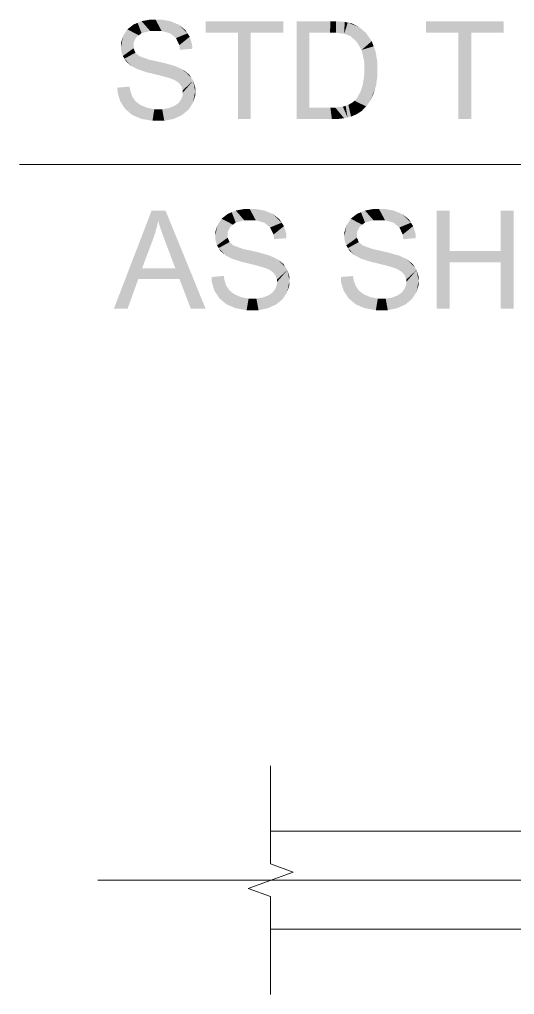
# Model space of a CAD drawing. Header units: millimetres. Extents: x 2 to 579, y 1 to 405.
# Drawn here: x 216.46 to 223.28, y 100.53 to 113.96 of the extents above; entities that cross this region are included whole.
import ezdxf

# ---------------------------------------------------------------- set-up
doc = ezdxf.new("R2010")
doc.units = ezdxf.units.MM
doc.linetypes.add('XKITLINE00', pattern=[0])
doc.layers.add('LinkedObject', color=7, linetype='Continuous', lineweight=0)

# ---------------------------------------------------------------- blocks, each defined once
blk = doc.blocks.new('*A4')
at = {"layer": 'LinkedObject'}
for points in [[(218.263, 113.963), (218.257, 113.805), (218.139, 113.94)], [(218.331, 113.963), (218.257, 113.805), (218.263, 113.963)], [(218.257, 113.805), (218.331, 113.963), (218.338, 113.805)], [(218.331, 113.963), (218.415, 113.805), (218.338, 113.805)], [(218.538, 113.939), (218.331, 113.963), (218.406, 113.963)], [(218.595, 113.915), (218.331, 113.963), (218.538, 113.939)], [(218.533, 113.773), (218.331, 113.963), (218.595, 113.915)], [(218.415, 113.805), (218.331, 113.963), (218.533, 113.773)], [(217.943, 113.827), (218.102, 113.746), (217.914, 113.782)], [(218.028, 113.894), (218.102, 113.746), (217.943, 113.827)], [(218.139, 113.776), (218.028, 113.894), (218.083, 113.917)], [(218.102, 113.746), (218.028, 113.894), (218.139, 113.776)], [(218.139, 113.94), (218.257, 113.805), (218.083, 113.917)], [(218.083, 113.917), (218.257, 113.805), (218.139, 113.776)], [(218.595, 113.915), (218.573, 113.74), (218.533, 113.773)], [(218.653, 113.891), (218.573, 113.74), (218.595, 113.915)], [(218.573, 113.74), (218.653, 113.891), (218.613, 113.707)], [(218.613, 113.707), (218.653, 113.891), (218.771, 113.772)], [(218.771, 113.772), (218.653, 113.891), (218.741, 113.819)], [(219.021, 113.94), (219.465, 113.781), (219.021, 113.781)], [(219.644, 113.781), (219.465, 113.781), (219.021, 113.94)], [(219.644, 113.781), (219.021, 113.94), (220.09, 113.94)], [(219.644, 113.781), (220.09, 113.94), (220.09, 113.781)], [(220.274, 113.94), (220.452, 113.781), (220.274, 112.59)], [(220.736, 113.781), (220.274, 113.94), (220.739, 113.94)], [(220.452, 113.781), (220.274, 113.94), (220.736, 113.781)], [(220.739, 113.94), (220.816, 113.781), (220.736, 113.781)], [(220.817, 113.94), (220.816, 113.781), (220.739, 113.94)], [(220.817, 113.94), (220.931, 113.767), (220.816, 113.781)], [(220.937, 113.931), (220.931, 113.767), (220.817, 113.94)], [(220.979, 113.921), (220.931, 113.767), (220.937, 113.931)], [(220.979, 113.921), (220.967, 113.753), (220.931, 113.767)], [(220.967, 113.753), (220.979, 113.921), (221.017, 113.734)], [(221.136, 113.859), (220.979, 113.921), (221.037, 113.908)], [(221.177, 113.824), (220.979, 113.921), (221.136, 113.859)], [(221.101, 113.658), (220.979, 113.921), (221.177, 113.824)], [(221.017, 113.734), (220.979, 113.921), (221.101, 113.658)], [(221.177, 113.824), (221.136, 113.601), (221.101, 113.658)], [(221.23, 113.779), (221.136, 113.601), (221.177, 113.824)], [(222.057, 113.94), (222.502, 113.781), (222.057, 113.781)], [(222.68, 113.781), (222.502, 113.781), (222.057, 113.94)], [(222.68, 113.781), (222.057, 113.94), (223.127, 113.94)], [(222.68, 113.781), (223.127, 113.94), (223.127, 113.781)], [(217.914, 113.782), (217.856, 113.591), (217.885, 113.738)], [(218.065, 113.716), (217.856, 113.591), (217.914, 113.782)], [(217.885, 113.738), (217.856, 113.591), (217.856, 113.642)], [(218.028, 113.645), (217.856, 113.591), (218.065, 113.716)], [(217.914, 113.782), (218.102, 113.746), (218.065, 113.716)], [(218.771, 113.772), (218.659, 113.61), (218.613, 113.707)], [(218.802, 113.725), (218.659, 113.61), (218.771, 113.772)], [(218.835, 113.619), (218.659, 113.61), (218.802, 113.725)], [(219.465, 112.59), (219.644, 113.781), (219.644, 112.59)], [(219.465, 113.781), (219.644, 113.781), (219.465, 112.59)], [(220.274, 112.59), (220.452, 113.781), (220.452, 112.75)], [(221.31, 113.664), (221.136, 113.601), (221.23, 113.779)], [(222.502, 112.59), (222.68, 113.781), (222.68, 112.59)], [(222.502, 113.781), (222.68, 113.781), (222.502, 112.59)], [(217.856, 113.591), (218.028, 113.645), (218.028, 113.603)], [(218.028, 113.566), (217.856, 113.591), (218.028, 113.603)], [(217.856, 113.591), (218.028, 113.566), (217.856, 113.544)], [(217.856, 113.544), (218.028, 113.566), (217.88, 113.46)], [(217.88, 113.46), (218.028, 113.566), (217.903, 113.423)], [(217.903, 113.423), (218.028, 113.566), (218.054, 113.506)], [(218.838, 113.56), (218.659, 113.61), (218.835, 113.619)], [(218.659, 113.61), (218.838, 113.56), (218.666, 113.546)], [(221.136, 113.601), (221.31, 113.664), (221.171, 113.544)], [(221.171, 113.544), (221.31, 113.664), (221.336, 113.594)], [(221.336, 113.594), (221.206, 113.381), (221.171, 113.544)], [(221.363, 113.523), (221.206, 113.381), (221.336, 113.594)], [(218.054, 113.506), (217.999, 113.322), (217.903, 113.423)], [(217.903, 113.423), (217.999, 113.322), (217.927, 113.385)], [(218.08, 113.483), (217.999, 113.322), (218.054, 113.506)], [(217.999, 113.322), (218.08, 113.483), (218.047, 113.297)], [(218.047, 113.297), (218.08, 113.483), (218.106, 113.459)], [(218.047, 113.297), (218.106, 113.459), (218.084, 113.277)], [(218.084, 113.277), (218.106, 113.459), (218.214, 113.235)], [(218.214, 113.235), (218.106, 113.459), (218.24, 113.411)], [(221.389, 113.363), (221.206, 113.381), (221.363, 113.523)], [(218.214, 113.235), (218.24, 113.411), (218.307, 113.213)], [(218.307, 113.213), (218.24, 113.411), (218.349, 113.387)], [(218.307, 113.213), (218.349, 113.387), (218.4, 113.19)], [(218.4, 113.19), (218.349, 113.387), (218.458, 113.362)], [(218.4, 113.19), (218.458, 113.362), (218.52, 113.157)], [(218.52, 113.157), (218.458, 113.362), (218.547, 113.147)], [(218.547, 113.147), (218.458, 113.362), (218.59, 113.131)], [(218.607, 113.319), (218.59, 113.131), (218.458, 113.362)], [(218.648, 113.301), (218.59, 113.131), (218.607, 113.319)], [(218.59, 113.131), (218.648, 113.301), (218.651, 113.091)], [(218.651, 113.091), (218.648, 113.301), (218.707, 113.273)], [(221.389, 113.273), (221.206, 113.381), (221.389, 113.363)], [(221.206, 113.381), (221.389, 113.273), (221.206, 113.275)], [(218.651, 113.091), (218.707, 113.273), (218.669, 113.067)], [(218.669, 113.067), (218.707, 113.273), (218.688, 113.043)], [(218.707, 113.273), (218.822, 113.163), (218.688, 113.043)], [(218.688, 113.043), (218.822, 113.163), (218.707, 112.988)], [(218.822, 113.163), (218.707, 113.273), (218.794, 113.205)], [(218.707, 112.988), (218.822, 113.163), (218.85, 113.121)], [(221.206, 113.199), (221.389, 113.196), (221.188, 113.069)], [(221.188, 113.069), (221.389, 113.196), (221.353, 113)], [(221.389, 113.273), (221.206, 113.199), (221.206, 113.275)], [(221.389, 113.196), (221.206, 113.199), (221.389, 113.273)], [(221.353, 113), (221.389, 113.196), (221.371, 113.059)], [(217.981, 112.988), (217.806, 113.024), (217.975, 113.039)], [(217.806, 113.024), (217.88, 112.781), (217.808, 112.956)], [(217.981, 112.988), (217.88, 112.781), (217.806, 113.024)], [(218.707, 112.988), (218.85, 113.121), (218.707, 112.956)], [(218.707, 112.956), (218.85, 113.121), (218.707, 112.925)], [(218.85, 113.121), (218.878, 112.971), (218.707, 112.925)], [(218.878, 112.971), (218.85, 113.121), (218.878, 113.025)], [(221.17, 113.015), (221.353, 113), (221.152, 112.962)], [(221.353, 113), (221.17, 113.015), (221.188, 113.069)], [(217.808, 112.956), (217.88, 112.781), (217.845, 112.835)], [(218.009, 112.904), (217.88, 112.781), (217.981, 112.988)], [(217.88, 112.781), (218.009, 112.904), (217.915, 112.728)], [(217.915, 112.728), (218.009, 112.904), (218.012, 112.647)], [(218.031, 112.872), (218.012, 112.647), (218.009, 112.904)], [(218.688, 112.867), (218.878, 112.971), (218.847, 112.816)], [(218.707, 112.925), (218.878, 112.971), (218.688, 112.867)], [(218.847, 112.816), (218.878, 112.971), (218.878, 112.917)], [(221.261, 112.803), (221.071, 112.844), (221.103, 112.876)], [(221.103, 112.876), (221.353, 113), (221.261, 112.803)], [(221.152, 112.962), (221.353, 113), (221.103, 112.876)], [(221.261, 112.803), (221.353, 113), (221.289, 112.842)], [(221.289, 112.842), (221.353, 113), (221.335, 112.941)], [(218.052, 112.839), (218.012, 112.647), (218.031, 112.872)], [(218.052, 112.839), (218.074, 112.621), (218.012, 112.647)], [(218.12, 112.787), (218.074, 112.621), (218.052, 112.839)], [(218.074, 112.621), (218.12, 112.787), (218.136, 112.594)], [(218.166, 112.767), (218.136, 112.594), (218.12, 112.787)], [(218.212, 112.747), (218.136, 112.594), (218.166, 112.767)], [(218.212, 112.747), (218.289, 112.567), (218.136, 112.594)], [(218.315, 112.727), (218.289, 112.567), (218.212, 112.747)], [(218.513, 112.742), (218.64, 112.62), (218.423, 112.727)], [(218.552, 112.757), (218.786, 112.721), (218.513, 112.742)], [(218.697, 112.647), (218.513, 112.742), (218.786, 112.721)], [(218.64, 112.62), (218.513, 112.742), (218.697, 112.647)], [(218.591, 112.772), (218.786, 112.721), (218.552, 112.757)], [(218.65, 112.814), (218.817, 112.768), (218.591, 112.772)], [(218.591, 112.772), (218.817, 112.768), (218.786, 112.721)], [(218.669, 112.841), (218.847, 112.816), (218.65, 112.814)], [(218.817, 112.768), (218.65, 112.814), (218.847, 112.816)], [(218.688, 112.867), (218.847, 112.816), (218.669, 112.841)], [(220.452, 112.75), (220.761, 112.59), (220.274, 112.59)], [(220.74, 112.75), (220.761, 112.59), (220.452, 112.75)], [(220.74, 112.75), (220.822, 112.59), (220.761, 112.59)], [(220.807, 112.75), (220.822, 112.59), (220.74, 112.75)], [(220.977, 112.613), (220.807, 112.75), (220.912, 112.762)], [(220.93, 112.602), (220.807, 112.75), (220.977, 112.613)], [(220.822, 112.59), (220.807, 112.75), (220.93, 112.602)], [(220.95, 112.774), (220.977, 112.613), (220.912, 112.762)], [(220.988, 112.787), (220.977, 112.613), (220.95, 112.774)], [(220.977, 112.613), (220.988, 112.787), (221.025, 112.625)], [(221.138, 112.681), (220.988, 112.787), (221.049, 112.822)], [(221.105, 112.659), (220.988, 112.787), (221.138, 112.681)], [(221.025, 112.625), (220.988, 112.787), (221.105, 112.659)], [(221.071, 112.844), (221.172, 112.703), (221.049, 112.822)], [(221.049, 112.822), (221.172, 112.703), (221.138, 112.681)], [(221.233, 112.765), (221.071, 112.844), (221.261, 112.803)], [(221.172, 112.703), (221.071, 112.844), (221.233, 112.765)], [(218.315, 112.727), (218.38, 112.567), (218.289, 112.567)], [(218.373, 112.727), (218.38, 112.567), (218.315, 112.727)], [(218.373, 112.727), (218.452, 112.567), (218.38, 112.567)], [(218.423, 112.727), (218.452, 112.567), (218.373, 112.727)], [(218.423, 112.727), (218.64, 112.62), (218.452, 112.567)], [(218.452, 112.567), (218.64, 112.62), (218.582, 112.594)], [(218.277, 111.33), (218.295, 110.93), (217.758, 109.98)], [(218.295, 110.93), (218.277, 111.33), (218.318, 110.994)], [(218.318, 110.994), (218.277, 111.33), (218.354, 111.123)], [(218.354, 111.123), (218.277, 111.33), (218.367, 111.189)], [(218.469, 111.33), (218.367, 111.189), (218.277, 111.33)], [(218.367, 111.189), (218.469, 111.33), (218.383, 111.133)], [(218.383, 111.133), (218.469, 111.33), (218.431, 110.993)], [(218.431, 110.993), (218.469, 111.33), (218.463, 110.908)], [(218.463, 110.908), (218.469, 111.33), (218.604, 110.535)], [(218.604, 110.535), (218.469, 111.33), (218.66, 110.389)], [(218.66, 110.389), (218.469, 111.33), (219.02, 109.98)], [(219.325, 111.284), (219.399, 111.136), (219.241, 111.217)], [(219.436, 111.166), (219.325, 111.284), (219.381, 111.307)], [(219.399, 111.136), (219.325, 111.284), (219.436, 111.166)], [(219.437, 111.33), (219.554, 111.195), (219.381, 111.307)], [(219.381, 111.307), (219.554, 111.195), (219.436, 111.166)], [(219.56, 111.353), (219.554, 111.195), (219.437, 111.33)], [(219.628, 111.353), (219.554, 111.195), (219.56, 111.353)], [(219.554, 111.195), (219.628, 111.353), (219.635, 111.195)], [(219.628, 111.353), (219.713, 111.195), (219.635, 111.195)], [(219.836, 111.329), (219.628, 111.353), (219.703, 111.353)], [(219.893, 111.305), (219.628, 111.353), (219.836, 111.329)], [(219.831, 111.163), (219.628, 111.353), (219.893, 111.305)], [(219.713, 111.195), (219.628, 111.353), (219.831, 111.163)], [(219.893, 111.305), (219.87, 111.13), (219.831, 111.163)], [(219.95, 111.281), (219.87, 111.13), (219.893, 111.305)], [(219.87, 111.13), (219.95, 111.281), (219.91, 111.097)], [(219.91, 111.097), (219.95, 111.281), (220.069, 111.163)], [(220.069, 111.163), (219.95, 111.281), (220.038, 111.21)], [(221.106, 111.284), (221.18, 111.136), (221.021, 111.217)], [(221.217, 111.166), (221.106, 111.284), (221.162, 111.307)], [(221.18, 111.136), (221.106, 111.284), (221.217, 111.166)], [(221.217, 111.33), (221.335, 111.195), (221.162, 111.307)], [(221.162, 111.307), (221.335, 111.195), (221.217, 111.166)], [(221.341, 111.353), (221.335, 111.195), (221.217, 111.33)], [(221.409, 111.353), (221.335, 111.195), (221.341, 111.353)], [(221.335, 111.195), (221.409, 111.353), (221.416, 111.195)], [(221.409, 111.353), (221.494, 111.195), (221.416, 111.195)], [(221.616, 111.329), (221.409, 111.353), (221.484, 111.353)], [(221.673, 111.305), (221.409, 111.353), (221.616, 111.329)], [(221.611, 111.163), (221.409, 111.353), (221.673, 111.305)], [(221.494, 111.195), (221.409, 111.353), (221.611, 111.163)], [(221.673, 111.305), (221.651, 111.13), (221.611, 111.163)], [(221.731, 111.281), (221.651, 111.13), (221.673, 111.305)], [(221.651, 111.13), (221.731, 111.281), (221.691, 111.097)], [(221.691, 111.097), (221.731, 111.281), (221.85, 111.163)], [(221.85, 111.163), (221.731, 111.281), (221.819, 111.21)], [(222.384, 110.775), (222.206, 109.98), (222.206, 111.33)], [(222.384, 110.775), (222.206, 111.33), (222.384, 111.33)], [(223.264, 111.33), (223.086, 110.775), (223.086, 111.33)], [(223.086, 110.616), (223.086, 110.775), (223.264, 111.33)], [(223.086, 110.616), (223.264, 111.33), (223.264, 109.98)], [(219.212, 111.172), (219.154, 110.981), (219.183, 111.128)], [(219.362, 111.106), (219.154, 110.981), (219.212, 111.172)], [(219.183, 111.128), (219.154, 110.981), (219.154, 111.032)], [(219.241, 111.217), (219.399, 111.136), (219.212, 111.172)], [(219.212, 111.172), (219.399, 111.136), (219.362, 111.106)], [(220.069, 111.163), (219.957, 111), (219.91, 111.097)], [(220.1, 111.116), (219.957, 111), (220.069, 111.163)], [(220.992, 111.172), (220.934, 110.981), (220.963, 111.128)], [(221.143, 111.106), (220.934, 110.981), (220.992, 111.172)], [(220.963, 111.128), (220.934, 110.981), (220.934, 111.032)], [(221.021, 111.217), (221.18, 111.136), (220.992, 111.172)], [(220.992, 111.172), (221.18, 111.136), (221.143, 111.106)], [(221.85, 111.163), (221.737, 111), (221.691, 111.097)], [(221.88, 111.116), (221.737, 111), (221.85, 111.163)], [(219.325, 111.035), (219.154, 110.981), (219.362, 111.106)], [(219.154, 110.981), (219.325, 111.035), (219.325, 110.993)], [(220.133, 111.009), (219.957, 111), (220.1, 111.116)], [(220.135, 110.95), (219.957, 111), (220.133, 111.009)], [(219.957, 111), (220.135, 110.95), (219.964, 110.936)], [(221.106, 111.035), (220.934, 110.981), (221.143, 111.106)], [(220.934, 110.981), (221.106, 111.035), (221.106, 110.993)], [(221.914, 111.009), (221.737, 111), (221.88, 111.116)], [(221.916, 110.95), (221.737, 111), (221.914, 111.009)], [(221.737, 111), (221.916, 110.95), (221.744, 110.936)], [(217.758, 109.98), (218.295, 110.93), (218.146, 110.535)], [(219.325, 110.956), (219.154, 110.981), (219.325, 110.993)], [(219.154, 110.981), (219.325, 110.956), (219.154, 110.934)], [(219.154, 110.934), (219.325, 110.956), (219.177, 110.85)], [(219.177, 110.85), (219.325, 110.956), (219.201, 110.813)], [(219.201, 110.813), (219.325, 110.956), (219.351, 110.896)], [(219.351, 110.896), (219.296, 110.712), (219.201, 110.813)], [(219.378, 110.873), (219.296, 110.712), (219.351, 110.896)], [(219.296, 110.712), (219.378, 110.873), (219.345, 110.687)], [(219.345, 110.687), (219.378, 110.873), (219.403, 110.849)], [(221.106, 110.956), (220.934, 110.981), (221.106, 110.993)], [(220.934, 110.981), (221.106, 110.956), (220.934, 110.934)], [(220.934, 110.934), (221.106, 110.956), (220.958, 110.85)], [(220.958, 110.85), (221.106, 110.956), (220.982, 110.813)], [(220.982, 110.813), (221.106, 110.956), (221.132, 110.896)], [(221.132, 110.896), (221.077, 110.712), (220.982, 110.813)], [(221.158, 110.873), (221.077, 110.712), (221.132, 110.896)], [(221.077, 110.712), (221.158, 110.873), (221.125, 110.687)], [(221.125, 110.687), (221.158, 110.873), (221.184, 110.849)], [(219.201, 110.813), (219.296, 110.712), (219.225, 110.775)], [(219.345, 110.687), (219.403, 110.849), (219.382, 110.667)], [(219.382, 110.667), (219.403, 110.849), (219.512, 110.625)], [(219.512, 110.625), (219.403, 110.849), (219.538, 110.801)], [(219.512, 110.625), (219.538, 110.801), (219.605, 110.603)], [(219.605, 110.603), (219.538, 110.801), (219.647, 110.777)], [(219.605, 110.603), (219.647, 110.777), (219.698, 110.58)], [(219.698, 110.58), (219.647, 110.777), (219.756, 110.752)], [(219.698, 110.58), (219.756, 110.752), (219.818, 110.547)], [(219.818, 110.547), (219.756, 110.752), (219.845, 110.537)], [(219.845, 110.537), (219.756, 110.752), (219.887, 110.521)], [(219.905, 110.709), (219.887, 110.521), (219.756, 110.752)], [(220.982, 110.813), (221.077, 110.712), (221.005, 110.775)], [(221.125, 110.687), (221.184, 110.849), (221.162, 110.667)], [(221.162, 110.667), (221.184, 110.849), (221.293, 110.625)], [(221.293, 110.625), (221.184, 110.849), (221.319, 110.801)], [(221.293, 110.625), (221.319, 110.801), (221.386, 110.603)], [(221.386, 110.603), (221.319, 110.801), (221.427, 110.777)], [(221.386, 110.603), (221.427, 110.777), (221.478, 110.58)], [(221.478, 110.58), (221.427, 110.777), (221.536, 110.752)], [(221.478, 110.58), (221.536, 110.752), (221.599, 110.547)], [(221.599, 110.547), (221.536, 110.752), (221.626, 110.537)], [(221.626, 110.537), (221.536, 110.752), (221.668, 110.521)], [(221.686, 110.709), (221.668, 110.521), (221.536, 110.752)], [(222.384, 110.616), (222.206, 109.98), (222.384, 110.775)], [(222.384, 110.775), (223.086, 110.616), (222.384, 110.616)], [(223.086, 110.775), (223.086, 110.616), (222.384, 110.775)], [(219.945, 110.691), (219.887, 110.521), (219.905, 110.709)], [(219.887, 110.521), (219.945, 110.691), (219.948, 110.481)], [(219.948, 110.481), (219.945, 110.691), (220.004, 110.663)], [(219.948, 110.481), (220.004, 110.663), (219.967, 110.457)], [(219.967, 110.457), (220.004, 110.663), (219.986, 110.433)], [(220.004, 110.663), (220.119, 110.553), (219.986, 110.433)], [(220.119, 110.553), (220.004, 110.663), (220.091, 110.595)], [(221.726, 110.691), (221.668, 110.521), (221.686, 110.709)], [(221.668, 110.521), (221.726, 110.691), (221.729, 110.481)], [(221.729, 110.481), (221.726, 110.691), (221.785, 110.663)], [(221.729, 110.481), (221.785, 110.663), (221.748, 110.457)], [(221.748, 110.457), (221.785, 110.663), (221.766, 110.433)], [(221.785, 110.663), (221.9, 110.553), (221.766, 110.433)], [(221.9, 110.553), (221.785, 110.663), (221.872, 110.595)], [(222.206, 109.98), (222.384, 110.616), (222.384, 109.98)], [(223.086, 110.616), (223.264, 109.98), (223.086, 109.98)], [(218.095, 110.389), (217.758, 109.98), (218.146, 110.535)], [(218.146, 110.535), (218.66, 110.389), (218.095, 110.389)], [(218.604, 110.535), (218.66, 110.389), (218.146, 110.535)], [(219.986, 110.433), (220.119, 110.553), (220.004, 110.378)], [(220.004, 110.378), (220.119, 110.553), (220.148, 110.511)], [(220.004, 110.378), (220.148, 110.511), (220.004, 110.346)], [(220.004, 110.346), (220.148, 110.511), (220.004, 110.315)], [(220.148, 110.511), (220.176, 110.361), (220.004, 110.315)], [(220.176, 110.361), (220.148, 110.511), (220.176, 110.416)], [(221.766, 110.433), (221.9, 110.553), (221.785, 110.378)], [(221.785, 110.378), (221.9, 110.553), (221.928, 110.511)], [(221.785, 110.378), (221.928, 110.511), (221.785, 110.346)], [(221.785, 110.346), (221.928, 110.511), (221.785, 110.315)], [(221.928, 110.511), (221.956, 110.361), (221.785, 110.315)], [(221.956, 110.361), (221.928, 110.511), (221.956, 110.416)], [(217.758, 109.98), (218.095, 110.389), (217.947, 109.98)], [(218.66, 110.389), (219.02, 109.98), (218.816, 109.98)], [(219.278, 110.378), (219.104, 110.414), (219.273, 110.429)], [(219.104, 110.414), (219.178, 110.171), (219.106, 110.346)], [(219.278, 110.378), (219.178, 110.171), (219.104, 110.414)], [(219.106, 110.346), (219.178, 110.171), (219.143, 110.225)], [(219.306, 110.295), (219.178, 110.171), (219.278, 110.378)], [(219.985, 110.257), (220.176, 110.361), (220.145, 110.206)], [(220.004, 110.315), (220.176, 110.361), (219.985, 110.257)], [(220.145, 110.206), (220.176, 110.361), (220.176, 110.307)], [(221.059, 110.378), (220.884, 110.414), (221.053, 110.429)], [(220.884, 110.414), (220.958, 110.171), (220.886, 110.346)], [(221.059, 110.378), (220.958, 110.171), (220.884, 110.414)], [(220.886, 110.346), (220.958, 110.171), (220.923, 110.225)], [(221.087, 110.295), (220.958, 110.171), (221.059, 110.378)], [(221.766, 110.257), (221.956, 110.361), (221.926, 110.206)], [(221.785, 110.315), (221.956, 110.361), (221.766, 110.257)], [(221.926, 110.206), (221.956, 110.361), (221.956, 110.307)], [(219.178, 110.171), (219.306, 110.295), (219.213, 110.118)], [(219.213, 110.118), (219.306, 110.295), (219.31, 110.037)], [(219.328, 110.262), (219.31, 110.037), (219.306, 110.295)], [(219.35, 110.229), (219.31, 110.037), (219.328, 110.262)], [(219.35, 110.229), (219.371, 110.011), (219.31, 110.037)], [(219.418, 110.177), (219.371, 110.011), (219.35, 110.229)], [(219.947, 110.204), (220.114, 110.158), (219.889, 110.162)], [(219.966, 110.231), (220.145, 110.206), (219.947, 110.204)], [(220.114, 110.158), (219.947, 110.204), (220.145, 110.206)], [(219.985, 110.257), (220.145, 110.206), (219.966, 110.231)], [(220.958, 110.171), (221.087, 110.295), (220.993, 110.118)], [(220.993, 110.118), (221.087, 110.295), (221.09, 110.037)], [(221.109, 110.262), (221.09, 110.037), (221.087, 110.295)], [(221.131, 110.229), (221.09, 110.037), (221.109, 110.262)], [(221.131, 110.229), (221.152, 110.011), (221.09, 110.037)], [(221.198, 110.177), (221.152, 110.011), (221.131, 110.229)], [(221.728, 110.204), (221.895, 110.158), (221.67, 110.162)], [(221.747, 110.231), (221.926, 110.206), (221.728, 110.204)], [(221.895, 110.158), (221.728, 110.204), (221.926, 110.206)], [(221.766, 110.257), (221.926, 110.206), (221.747, 110.231)], [(219.371, 110.011), (219.418, 110.177), (219.433, 109.984)], [(219.463, 110.157), (219.433, 109.984), (219.418, 110.177)], [(219.509, 110.137), (219.433, 109.984), (219.463, 110.157)], [(219.509, 110.137), (219.586, 109.957), (219.433, 109.984)], [(219.613, 110.117), (219.586, 109.957), (219.509, 110.137)], [(219.613, 110.117), (219.678, 109.957), (219.586, 109.957)], [(219.67, 110.117), (219.678, 109.957), (219.613, 110.117)], [(219.67, 110.117), (219.75, 109.957), (219.678, 109.957)], [(219.721, 110.117), (219.75, 109.957), (219.67, 110.117)], [(219.811, 110.132), (219.937, 110.01), (219.721, 110.117)], [(219.721, 110.117), (219.937, 110.01), (219.75, 109.957)], [(219.85, 110.147), (220.083, 110.111), (219.811, 110.132)], [(219.995, 110.037), (219.811, 110.132), (220.083, 110.111)], [(219.937, 110.01), (219.811, 110.132), (219.995, 110.037)], [(219.889, 110.162), (220.083, 110.111), (219.85, 110.147)], [(219.889, 110.162), (220.114, 110.158), (220.083, 110.111)], [(221.152, 110.011), (221.198, 110.177), (221.214, 109.984)], [(221.244, 110.157), (221.214, 109.984), (221.198, 110.177)], [(221.29, 110.137), (221.214, 109.984), (221.244, 110.157)], [(221.29, 110.137), (221.367, 109.957), (221.214, 109.984)], [(221.393, 110.117), (221.367, 109.957), (221.29, 110.137)], [(221.393, 110.117), (221.458, 109.957), (221.367, 109.957)], [(221.451, 110.117), (221.458, 109.957), (221.393, 110.117)], [(221.451, 110.117), (221.531, 109.957), (221.458, 109.957)], [(221.502, 110.117), (221.531, 109.957), (221.451, 110.117)], [(221.592, 110.132), (221.718, 110.01), (221.502, 110.117)], [(221.502, 110.117), (221.718, 110.01), (221.531, 109.957)], [(221.631, 110.147), (221.864, 110.111), (221.592, 110.132)], [(221.776, 110.037), (221.592, 110.132), (221.864, 110.111)], [(221.718, 110.01), (221.592, 110.132), (221.776, 110.037)], [(221.67, 110.162), (221.864, 110.111), (221.631, 110.147)], [(221.67, 110.162), (221.895, 110.158), (221.864, 110.111)], [(219.75, 109.957), (219.937, 110.01), (219.88, 109.984)], [(221.531, 109.957), (221.718, 110.01), (221.66, 109.984)]]:
    blk.add_hatch(color=7, dxfattribs=at).paths.add_polyline_path(points, flags=17)
at = {"layer": 'LinkedObject', "color": 6, "linetype": 'XKITLINE00', "lineweight": 0}
for p, q in [((232.334, 111.964), (216.457, 111.964)), ((217.537, 102.103), (230.71, 102.103))]:
    blk.add_line(p, q, dxfattribs=at)
at = {"layer": 'LinkedObject', "color": 7, "linetype": 'XKITLINE00', "lineweight": 0}
for p, q in [((219.917, 103.676), (219.917, 102.326)), ((219.917, 102.777), (249.051, 102.777)), ((219.917, 102.326), (220.226, 102.213)), ((220.226, 102.213), (219.608, 101.988)), ((219.608, 101.988), (219.917, 101.876)), ((219.917, 101.876), (219.917, 100.526)), ((249.051, 101.428), (219.917, 101.428))]:
    blk.add_line(p, q, dxfattribs=at)

msp = doc.modelspace()

# ---------------------------------------------------------------- block references
at = {"lineweight": 0}
msp.add_blockref('*A4', (0, 0), dxfattribs=at)

doc.saveas('drawing.dxf')
